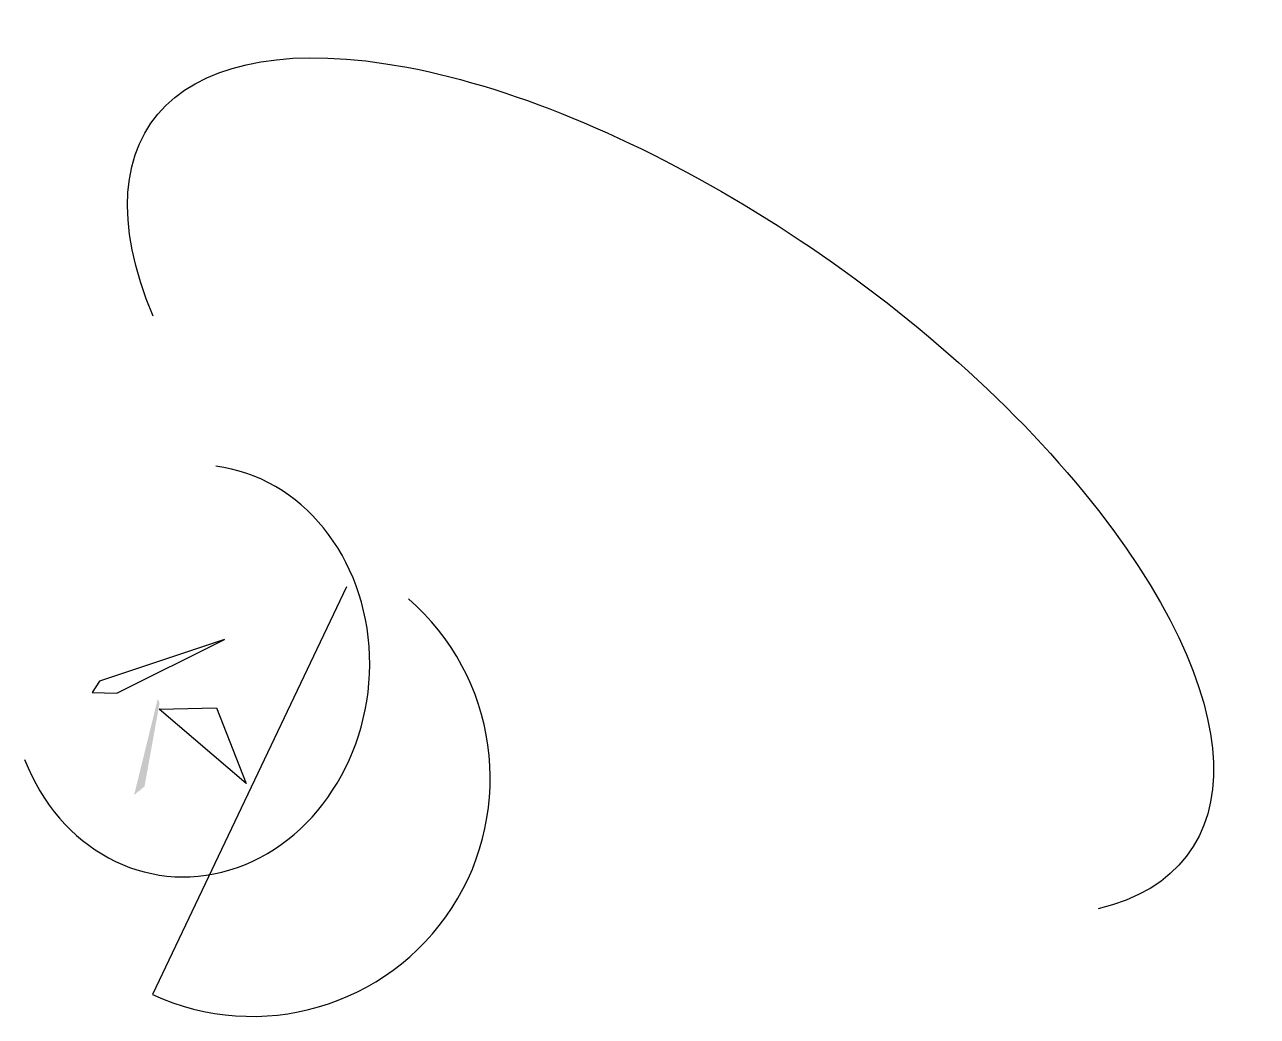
# Model space of a CAD drawing. Extents: x -366 to 377, y -236 to 362.
import ezdxf

# ---------------------------------------------------------------- set-up
doc = ezdxf.new("R2010")
doc.units = 0

# ---------------------------------------------------------------- blocks, each defined once
blk = doc.blocks.new('B0')
at = {"extrusion": (0.314473, -0.061335, -0.016651)}
blk.add_solid([(-41.74, -50.54), (17.8, 5.22), (-35.54, 49.24), (15.57, 35.06)], dxfattribs=at)
at = {"layer": 'A'}
blk.add_3dface([(-21.07, 20.98, 34.46), (43.91, 53.28, -31.85), (-31.51, 28.18, 9.07), (-35.78, 21.31, 44.79)], dxfattribs=at)
at = {"layer": 'cañería'}
blk.add_circle((1.62, 8.85, 49.48), 1e-13, dxfattribs=at)
at = {"layer": 'MUROS'}
blk.add_3dface([(57.08, -33.55, 27.25), (4.55, 11.22, 3.21), (39.06, 11.99, -23.62)], dxfattribs=at)

msp = doc.modelspace()

# ---------------------------------------------------------------- linework, layer by layer
at = {"elevation": -217.9}
msp.add_lwpolyline([(-171.92, 23.27), (-289.01, -222.46, 0.867986), (-134.69, 16.08, -1)], format="xyb", dxfattribs=at)
at = {"extrusion": (0.773808, 0.899949, -0.675304)}
msp.add_ellipse((23.38, 83.35, 17.79), major_axis=(285.57, -243.89, -81.77), ratio=0.911717, start_param=2.323447, end_param=6.436161, dxfattribs=at)
msp.add_ellipse((-266.49, -27.43, 180.03), major_axis=(15.69, 123.43, -89.73), ratio=0.705499, start_param=2.125235, end_param=6.283185)

# ---------------------------------------------------------------- block references
msp.add_blockref('B0', (-289.46, -61.74, 150.53))

doc.saveas('drawing.dxf')
